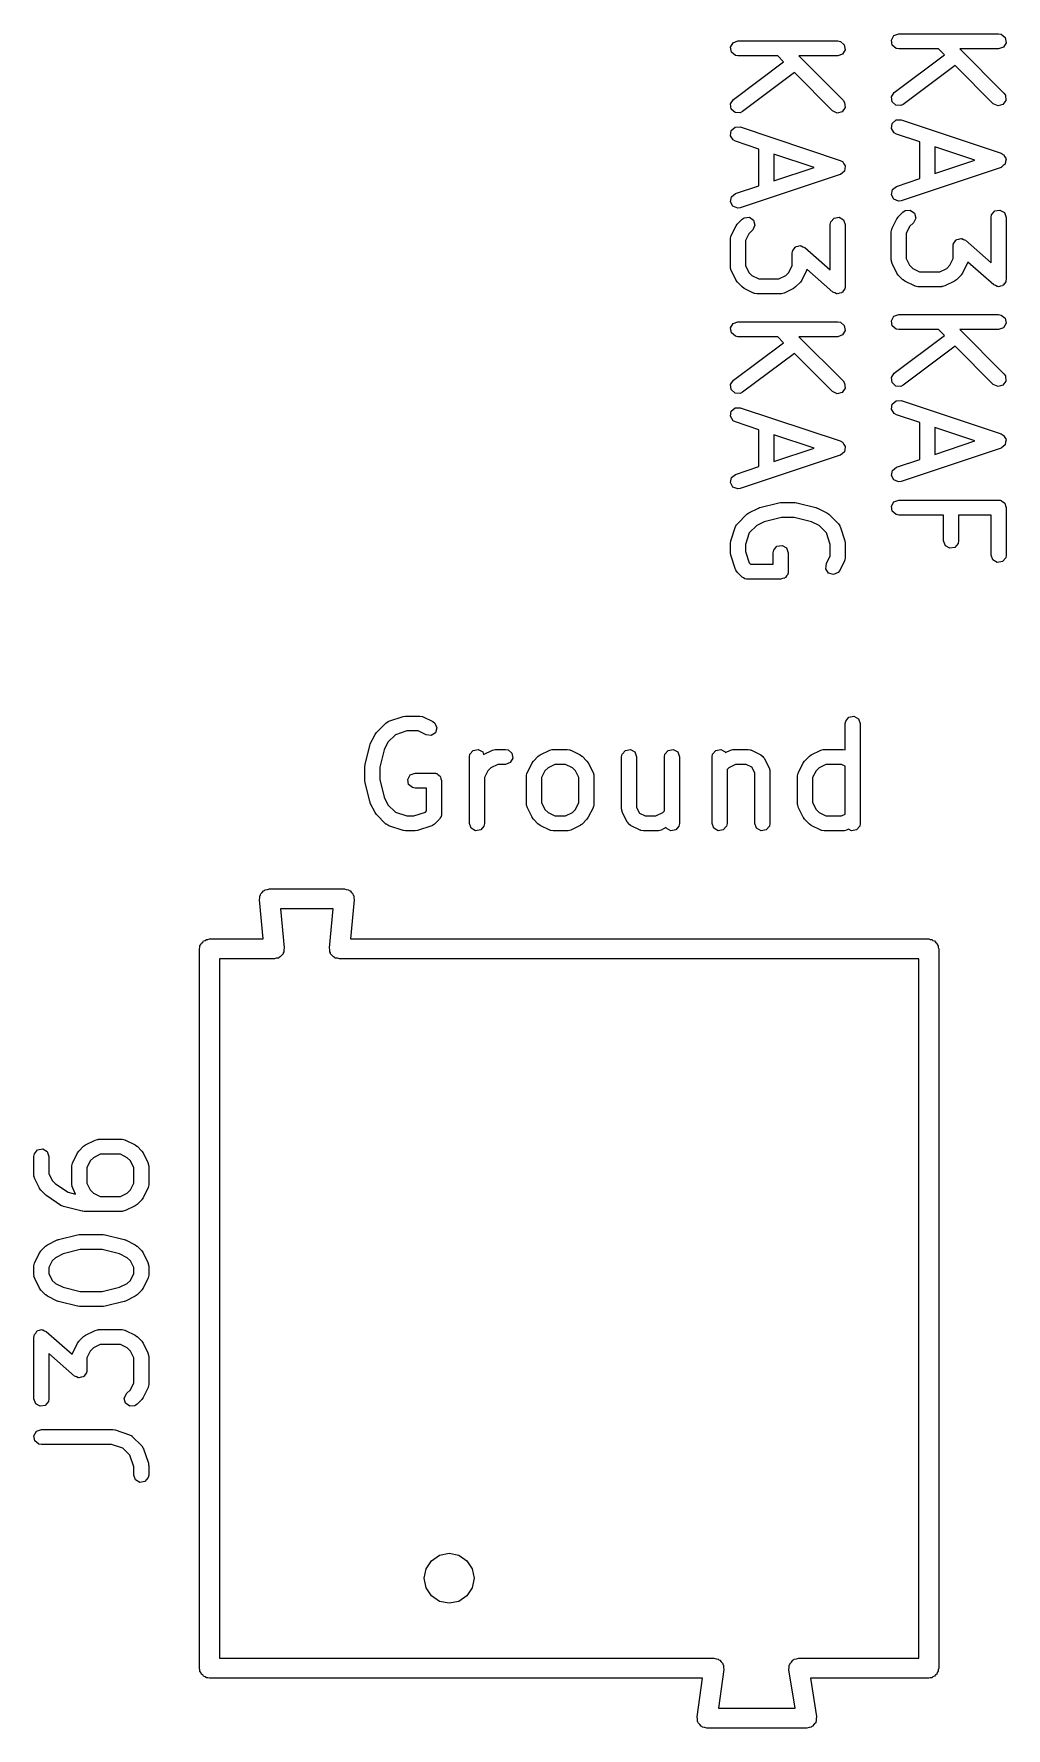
# Model space of a CAD drawing. Extents: x 96 to 185.9, y -128.5 to -80.8.
# Drawn here: x 176.2 to 185.93, y -117.89 to -100.93 of the extents above; entities that cross this region are included whole.
import ezdxf

# ---------------------------------------------------------------- set-up
doc = ezdxf.new("R2010")
doc.units = 0
doc.layers.add('BLACK', color=7, linetype='CONTINUOUS')

msp = doc.modelspace()

# ---------------------------------------------------------------- linework, layer by layer
at = {"layer": 'BLACK', "linetype": 'CONTINUOUS'}
for p, q in [((183.174, -101.064), (183.2, -101.02)), ((183.183, -101.115), (183.174, -101.064)), ((183.2, -101.02), (183.248, -101.002)), ((183.248, -101.002), (184.248, -101.002)), ((184.248, -101.002), (184.274, -101.007)), ((184.274, -101.007), (184.313, -101.04)), ((184.313, -101.04), (184.322, -101.09)), ((184.784, -100.993), (184.81, -100.948)), ((184.793, -101.043), (184.784, -100.993)), ((184.833, -101.076), (184.793, -101.043)), ((184.81, -100.948), (184.858, -100.931)), ((184.858, -100.931), (185.858, -100.931)), ((185.858, -100.931), (185.884, -100.935)), ((185.906, -101.063), (185.858, -101.081)), ((185.884, -100.935), (185.923, -100.968)), ((185.932, -101.019), (185.906, -101.063)), ((185.923, -100.968), (185.932, -101.019)), ((183.223, -101.148), (183.183, -101.115)), ((183.203, -101.589), (183.705, -101.212)), ((183.248, -101.152), (183.223, -101.148)), ((183.646, -101.152), (183.248, -101.152)), ((183.705, -101.212), (183.646, -101.152)), ((184.248, -101.152), (183.858, -101.152)), ((183.858, -101.152), (184.301, -101.596)), ((184.296, -101.135), (184.248, -101.152)), ((184.322, -101.09), (184.296, -101.135)), ((184.813, -101.517), (185.315, -101.141)), ((184.858, -101.081), (184.833, -101.076)), ((185.256, -101.081), (184.858, -101.081)), ((185.315, -101.141), (185.256, -101.081)), ((185.858, -101.081), (185.468, -101.081)), ((185.468, -101.081), (185.911, -101.524)), ((183.813, -101.319), (183.293, -101.709)), ((184.195, -101.702), (183.813, -101.319)), ((185.423, -101.248), (184.903, -101.637)), ((185.805, -101.63), (185.423, -101.248)), ((184.785, -101.56), (184.813, -101.517)), ((184.791, -101.611), (184.785, -101.56)), ((185.911, -101.524), (185.926, -101.546)), ((185.926, -101.546), (185.931, -101.597)), ((183.175, -101.632), (183.203, -101.589)), ((183.181, -101.683), (183.175, -101.632)), ((183.219, -101.718), (183.181, -101.683)), ((183.27, -101.721), (183.219, -101.718)), ((183.293, -101.709), (183.27, -101.721)), ((184.242, -101.723), (184.195, -101.702)), ((184.291, -101.71), (184.242, -101.723)), ((184.321, -101.668), (184.291, -101.71)), ((184.301, -101.596), (184.316, -101.617)), ((184.316, -101.617), (184.321, -101.668)), ((184.829, -101.646), (184.791, -101.611)), ((184.88, -101.649), (184.829, -101.646)), ((184.903, -101.637), (184.88, -101.649)), ((185.852, -101.652), (185.805, -101.63)), ((185.901, -101.639), (185.852, -101.652)), ((185.931, -101.597), (185.901, -101.639)), ((183.175, -101.95), (183.182, -101.899)), ((183.182, -101.899), (183.221, -101.865)), ((183.221, -101.865), (183.272, -101.863)), ((183.272, -101.863), (184.272, -102.197)), ((184.785, -101.878), (184.792, -101.827)), ((184.812, -101.922), (184.785, -101.878)), ((184.792, -101.827), (184.831, -101.793)), ((184.835, -101.934), (184.812, -101.922)), ((184.831, -101.793), (184.882, -101.792)), ((184.882, -101.792), (185.882, -102.125)), ((183.202, -101.993), (183.175, -101.95)), ((183.225, -102.006), (183.202, -101.993)), ((183.459, -102.084), (183.225, -102.006)), ((183.459, -102.452), (183.459, -102.084)), ((185.069, -102.012), (184.835, -101.934)), ((185.069, -102.38), (185.069, -102.012)), ((185.621, -102.196), (185.219, -102.062)), ((185.219, -102.062), (185.219, -102.33)), ((184.011, -102.268), (183.609, -102.134)), ((183.609, -102.134), (183.609, -102.402)), ((184.272, -102.197), (184.295, -102.209)), ((184.295, -102.209), (184.296, -102.211)), ((184.296, -102.211), (184.298, -102.212)), ((184.298, -102.212), (184.309, -102.233)), ((184.309, -102.233), (184.322, -102.253)), ((184.322, -102.257), (184.318, -102.28)), ((184.322, -102.253), (184.321, -102.255)), ((184.321, -102.255), (184.322, -102.257)), ((185.219, -102.33), (185.621, -102.196)), ((185.882, -102.125), (185.905, -102.138)), ((185.904, -102.25), (185.886, -102.266)), ((185.922, -102.236), (185.904, -102.25)), ((185.905, -102.138), (185.906, -102.139)), ((185.906, -102.139), (185.908, -102.14)), ((185.908, -102.14), (185.919, -102.161)), ((185.919, -102.161), (185.932, -102.181)), ((185.923, -102.234), (185.922, -102.236)), ((185.924, -102.232), (185.923, -102.234)), ((185.928, -102.209), (185.924, -102.232)), ((185.932, -102.185), (185.928, -102.209)), ((185.932, -102.181), (185.931, -102.184)), ((185.931, -102.184), (185.932, -102.185)), ((184.272, -102.339), (183.272, -102.672)), ((183.609, -102.402), (184.011, -102.268)), ((184.274, -102.338), (184.272, -102.339)), ((184.276, -102.338), (184.274, -102.338)), ((184.294, -102.322), (184.276, -102.338)), ((184.312, -102.307), (184.294, -102.322)), ((184.313, -102.305), (184.312, -102.307)), ((184.314, -102.304), (184.313, -102.305)), ((184.318, -102.28), (184.314, -102.304)), ((184.835, -102.459), (185.069, -102.38)), ((185.882, -102.268), (184.882, -102.601)), ((185.884, -102.266), (185.882, -102.268)), ((185.886, -102.266), (185.884, -102.266)), ((183.174, -102.612), (183.184, -102.562)), ((183.184, -102.562), (183.225, -102.53)), ((183.225, -102.53), (183.459, -102.452)), ((184.784, -102.541), (184.794, -102.49)), ((184.808, -102.586), (184.784, -102.541)), ((184.794, -102.49), (184.835, -102.459)), ((184.856, -102.605), (184.808, -102.586)), ((184.882, -102.601), (184.856, -102.605)), ((183.198, -102.657), (183.174, -102.612)), ((183.246, -102.676), (183.198, -102.657)), ((183.272, -102.672), (183.246, -102.676)), ((183.29, -102.786), (183.312, -102.771)), ((183.312, -102.771), (183.363, -102.767)), ((183.363, -102.767), (183.405, -102.796)), ((184.211, -102.774), (184.261, -102.765)), ((184.261, -102.765), (184.306, -102.791)), ((184.839, -102.782), (184.852, -102.764)), ((184.852, -102.764), (184.853, -102.762)), ((184.853, -102.762), (184.9, -102.715)), ((184.9, -102.715), (184.922, -102.7)), ((184.922, -102.7), (184.973, -102.695)), ((184.973, -102.695), (185.015, -102.725)), ((185.015, -102.725), (185.028, -102.774)), ((185.783, -102.768), (185.788, -102.742)), ((185.783, -103.222), (185.783, -102.768)), ((185.788, -102.742), (185.821, -102.703)), ((185.821, -102.703), (185.871, -102.694)), ((185.871, -102.694), (185.916, -102.72)), ((185.916, -102.72), (185.933, -102.768)), ((185.933, -102.768), (185.933, -103.387)), ((183.181, -102.949), (183.229, -102.853)), ((183.229, -102.853), (183.242, -102.835)), ((183.242, -102.835), (183.243, -102.834)), ((183.243, -102.834), (183.29, -102.786)), ((183.357, -102.931), (183.323, -103)), ((183.396, -102.892), (183.357, -102.931)), ((183.418, -102.846), (183.396, -102.892)), ((183.405, -102.796), (183.418, -102.846)), ((184.173, -102.839), (184.178, -102.814)), ((184.173, -103.293), (184.173, -102.839)), ((184.178, -102.814), (184.211, -102.774)), ((184.306, -102.791), (184.323, -102.839)), ((184.323, -102.839), (184.323, -103.458)), ((184.783, -102.911), (184.788, -102.885)), ((184.783, -103.196), (184.783, -102.911)), ((184.788, -102.885), (184.791, -102.882)), ((184.791, -102.877), (184.839, -102.782)), ((184.791, -102.882), (184.791, -102.877)), ((184.967, -102.86), (184.933, -102.928)), ((184.933, -102.928), (184.933, -103.179)), ((185.006, -102.821), (184.967, -102.86)), ((185.028, -102.774), (185.006, -102.821)), ((183.173, -102.982), (183.178, -102.956)), ((183.173, -103.268), (183.173, -102.982)), ((183.178, -102.956), (183.181, -102.953)), ((183.181, -102.953), (183.181, -102.949)), ((183.323, -103), (183.323, -103.25)), ((183.794, -103.11), (183.795, -103.108)), ((183.794, -103.114), (183.794, -103.11)), ((183.795, -103.108), (183.797, -103.099)), ((183.797, -103.099), (183.81, -103.084)), ((183.81, -103.084), (183.82, -103.067)), ((183.82, -103.067), (183.826, -103.065)), ((183.826, -103.065), (183.83, -103.06)), ((183.83, -103.06), (183.85, -103.057)), ((183.85, -103.057), (183.869, -103.05)), ((183.869, -103.05), (183.874, -103.052)), ((183.874, -103.052), (183.88, -103.051)), ((183.88, -103.051), (183.898, -103.061)), ((183.898, -103.061), (183.917, -103.069)), ((183.917, -103.069), (184.173, -103.293)), ((185.402, -103.054), (185.404, -103.042)), ((185.402, -103.179), (185.402, -103.054)), ((185.404, -103.039), (185.405, -103.036)), ((185.404, -103.042), (185.404, -103.039)), ((185.405, -103.036), (185.407, -103.028)), ((185.407, -103.028), (185.42, -103.012)), ((185.42, -103.012), (185.43, -102.995)), ((185.43, -102.995), (185.436, -102.993)), ((185.436, -102.993), (185.44, -102.989)), ((185.44, -102.989), (185.46, -102.985)), ((185.46, -102.985), (185.479, -102.979)), ((185.479, -102.979), (185.484, -102.981)), ((185.484, -102.981), (185.49, -102.98)), ((185.49, -102.98), (185.508, -102.99)), ((185.508, -102.99), (185.527, -102.997)), ((185.527, -102.997), (185.783, -103.222)), ((183.175, -103.272), (183.173, -103.268)), ((183.174, -103.276), (183.175, -103.272)), ((183.181, -103.301), (183.174, -103.276)), ((183.323, -103.25), (183.357, -103.319)), ((183.758, -103.319), (183.792, -103.25)), ((183.792, -103.125), (183.794, -103.114)), ((183.792, -103.25), (183.792, -103.125)), ((184.785, -103.201), (184.783, -103.196)), ((184.784, -103.205), (184.785, -103.201)), ((184.791, -103.23), (184.784, -103.205)), ((184.839, -103.325), (184.791, -103.23)), ((184.933, -103.179), (184.967, -103.247)), ((184.967, -103.247), (184.998, -103.278)), ((184.998, -103.278), (185.066, -103.312)), ((185.269, -103.312), (185.338, -103.278)), ((185.338, -103.278), (185.368, -103.247)), ((185.368, -103.247), (185.402, -103.179)), ((185.544, -103.23), (185.497, -103.325)), ((185.545, -103.225), (185.544, -103.23)), ((185.548, -103.222), (185.545, -103.225)), ((185.549, -103.216), (185.548, -103.222)), ((185.809, -103.443), (185.549, -103.216)), ((183.229, -103.397), (183.181, -103.301)), ((183.23, -103.398), (183.229, -103.397)), ((183.243, -103.416), (183.23, -103.398)), ((183.29, -103.464), (183.243, -103.416)), ((183.357, -103.319), (183.388, -103.349)), ((183.388, -103.349), (183.456, -103.383)), ((183.456, -103.383), (183.659, -103.383)), ((183.659, -103.383), (183.728, -103.349)), ((183.728, -103.349), (183.758, -103.319)), ((183.873, -103.416), (183.825, -103.464)), ((183.887, -103.397), (183.873, -103.415)), ((183.873, -103.415), (183.873, -103.416)), ((183.934, -103.301), (183.887, -103.397)), ((183.935, -103.297), (183.934, -103.301)), ((183.938, -103.293), (183.935, -103.297)), ((183.939, -103.287), (183.938, -103.293)), ((184.199, -103.515), (183.939, -103.287)), ((184.84, -103.326), (184.839, -103.325)), ((184.853, -103.345), (184.84, -103.326)), ((184.9, -103.392), (184.853, -103.345)), ((184.902, -103.393), (184.9, -103.392)), ((184.92, -103.406), (184.902, -103.393)), ((185.015, -103.454), (184.92, -103.406)), ((185.066, -103.312), (185.269, -103.312)), ((185.416, -103.406), (185.32, -103.454)), ((185.417, -103.405), (185.416, -103.406)), ((185.435, -103.392), (185.417, -103.405)), ((185.483, -103.345), (185.435, -103.392)), ((185.497, -103.325), (185.483, -103.343)), ((185.483, -103.343), (185.483, -103.345)), ((185.828, -103.451), (185.809, -103.443)), ((185.9, -103.447), (185.896, -103.452)), ((185.905, -103.445), (185.9, -103.447)), ((185.916, -103.428), (185.905, -103.445)), ((185.929, -103.413), (185.916, -103.428)), ((185.93, -103.404), (185.929, -103.413)), ((185.932, -103.401), (185.93, -103.404)), ((185.933, -103.387), (185.931, -103.398)), ((185.931, -103.398), (185.932, -103.401)), ((183.292, -103.464), (183.29, -103.464)), ((183.31, -103.478), (183.292, -103.464)), ((183.405, -103.525), (183.31, -103.478)), ((183.41, -103.526), (183.405, -103.525)), ((183.413, -103.529), (183.41, -103.526)), ((183.439, -103.533), (183.413, -103.529)), ((183.677, -103.533), (183.439, -103.533)), ((183.681, -103.532), (183.677, -103.533)), ((183.685, -103.533), (183.681, -103.532)), ((183.71, -103.525), (183.685, -103.533)), ((183.806, -103.478), (183.71, -103.525)), ((183.807, -103.477), (183.806, -103.478)), ((183.825, -103.464), (183.807, -103.477)), ((184.218, -103.522), (184.199, -103.515)), ((184.235, -103.532), (184.218, -103.522)), ((184.241, -103.531), (184.235, -103.532)), ((184.247, -103.533), (184.241, -103.531)), ((184.266, -103.527), (184.247, -103.533)), ((184.286, -103.523), (184.266, -103.527)), ((184.29, -103.519), (184.286, -103.523)), ((184.295, -103.517), (184.29, -103.519)), ((184.306, -103.499), (184.295, -103.517)), ((184.319, -103.484), (184.306, -103.499)), ((184.32, -103.476), (184.319, -103.484)), ((184.322, -103.473), (184.32, -103.476)), ((184.323, -103.458), (184.321, -103.469)), ((184.321, -103.469), (184.322, -103.473)), ((185.02, -103.454), (185.015, -103.454)), ((185.023, -103.457), (185.02, -103.454)), ((185.049, -103.462), (185.023, -103.457)), ((185.287, -103.462), (185.049, -103.462)), ((185.291, -103.46), (185.287, -103.462)), ((185.295, -103.461), (185.291, -103.46)), ((185.32, -103.454), (185.295, -103.461)), ((185.845, -103.461), (185.828, -103.451)), ((185.851, -103.46), (185.845, -103.461)), ((185.857, -103.462), (185.851, -103.46)), ((185.876, -103.455), (185.857, -103.462)), ((185.896, -103.452), (185.876, -103.455)), ((184.784, -103.802), (184.81, -103.758)), ((184.81, -103.758), (184.858, -103.74)), ((184.858, -103.74), (185.858, -103.74)), ((185.858, -103.74), (185.884, -103.745)), ((185.884, -103.745), (185.923, -103.778)), ((185.923, -103.778), (185.932, -103.828)), ((183.174, -103.874), (183.2, -103.829)), ((183.183, -103.924), (183.174, -103.874)), ((183.223, -103.957), (183.183, -103.924)), ((183.2, -103.829), (183.248, -103.812)), ((183.248, -103.962), (183.223, -103.957)), ((183.248, -103.812), (184.248, -103.812)), ((184.248, -103.812), (184.274, -103.816)), ((184.296, -103.944), (184.248, -103.962)), ((184.274, -103.816), (184.313, -103.849)), ((184.322, -103.9), (184.296, -103.944)), ((184.313, -103.849), (184.322, -103.9)), ((184.793, -103.853), (184.784, -103.802)), ((184.833, -103.886), (184.793, -103.853)), ((184.813, -104.327), (185.315, -103.95)), ((184.858, -103.89), (184.833, -103.886)), ((185.256, -103.89), (184.858, -103.89)), ((185.315, -103.95), (185.256, -103.89)), ((185.858, -103.89), (185.468, -103.89)), ((185.468, -103.89), (185.911, -104.334)), ((185.906, -103.873), (185.858, -103.89)), ((185.932, -103.828), (185.906, -103.873)), ((183.203, -104.398), (183.705, -104.022)), ((183.646, -103.962), (183.248, -103.962)), ((183.705, -104.022), (183.646, -103.962)), ((184.248, -103.962), (183.858, -103.962)), ((183.858, -103.962), (184.301, -104.405)), ((185.423, -104.057), (184.903, -104.447)), ((185.805, -104.44), (185.423, -104.057)), ((183.813, -104.129), (183.293, -104.518)), ((184.195, -104.511), (183.813, -104.129)), ((183.175, -104.441), (183.203, -104.398)), ((183.181, -104.492), (183.175, -104.441)), ((184.301, -104.405), (184.316, -104.427)), ((184.316, -104.427), (184.321, -104.478)), ((184.785, -104.37), (184.813, -104.327)), ((184.791, -104.421), (184.785, -104.37)), ((184.829, -104.456), (184.791, -104.421)), ((184.88, -104.459), (184.829, -104.456)), ((184.903, -104.447), (184.88, -104.459)), ((185.852, -104.462), (185.805, -104.44)), ((185.901, -104.448), (185.852, -104.462)), ((185.931, -104.406), (185.901, -104.448)), ((185.911, -104.334), (185.926, -104.355)), ((185.926, -104.355), (185.931, -104.406)), ((183.219, -104.527), (183.181, -104.492)), ((183.27, -104.53), (183.219, -104.527)), ((183.293, -104.518), (183.27, -104.53)), ((184.242, -104.533), (184.195, -104.511)), ((184.291, -104.52), (184.242, -104.533)), ((184.321, -104.478), (184.291, -104.52)), ((184.785, -104.688), (184.792, -104.637)), ((184.792, -104.637), (184.831, -104.603)), ((184.831, -104.603), (184.882, -104.601)), ((184.882, -104.601), (185.882, -104.935)), ((183.175, -104.759), (183.182, -104.708)), ((183.202, -104.803), (183.175, -104.759)), ((183.182, -104.708), (183.221, -104.674)), ((183.225, -104.815), (183.202, -104.803)), ((183.221, -104.674), (183.272, -104.673)), ((183.272, -104.673), (184.272, -105.006)), ((184.812, -104.731), (184.785, -104.688)), ((184.835, -104.744), (184.812, -104.731)), ((185.069, -104.822), (184.835, -104.744)), ((183.459, -104.893), (183.225, -104.815)), ((183.459, -105.261), (183.459, -104.893)), ((184.011, -105.077), (183.609, -104.943)), ((183.609, -104.943), (183.609, -105.211)), ((185.069, -105.19), (185.069, -104.822)), ((185.621, -105.006), (185.219, -104.872)), ((185.219, -104.872), (185.219, -105.14)), ((185.882, -104.935), (185.905, -104.947)), ((185.905, -104.947), (185.906, -104.949)), ((185.906, -104.949), (185.908, -104.95)), ((185.908, -104.95), (185.919, -104.971)), ((185.919, -104.971), (185.932, -104.991)), ((183.609, -105.211), (184.011, -105.077)), ((184.272, -105.006), (184.295, -105.019)), ((184.294, -105.131), (184.276, -105.147)), ((184.312, -105.117), (184.294, -105.131)), ((184.295, -105.019), (184.296, -105.02)), ((184.296, -105.02), (184.298, -105.021)), ((184.298, -105.021), (184.309, -105.042)), ((184.309, -105.042), (184.322, -105.062)), ((184.313, -105.114), (184.312, -105.117)), ((184.314, -105.113), (184.313, -105.114)), ((184.318, -105.09), (184.314, -105.113)), ((184.322, -105.066), (184.318, -105.09)), ((184.322, -105.062), (184.321, -105.064)), ((184.321, -105.064), (184.322, -105.066)), ((185.882, -105.077), (184.882, -105.41)), ((185.219, -105.14), (185.621, -105.006)), ((185.884, -105.076), (185.882, -105.077)), ((185.886, -105.076), (185.884, -105.076)), ((185.904, -105.06), (185.886, -105.076)), ((185.922, -105.045), (185.904, -105.06)), ((185.923, -105.043), (185.922, -105.045)), ((185.924, -105.042), (185.923, -105.043)), ((185.928, -105.018), (185.924, -105.042)), ((185.932, -104.995), (185.928, -105.018)), ((185.932, -104.991), (185.931, -104.993)), ((185.931, -104.993), (185.932, -104.995)), ((183.225, -105.34), (183.459, -105.261)), ((184.272, -105.149), (183.272, -105.482)), ((184.274, -105.147), (184.272, -105.149)), ((184.276, -105.147), (184.274, -105.147)), ((184.784, -105.35), (184.794, -105.3)), ((184.794, -105.3), (184.835, -105.268)), ((184.835, -105.268), (185.069, -105.19)), ((183.174, -105.422), (183.184, -105.371)), ((183.198, -105.467), (183.174, -105.422)), ((183.184, -105.371), (183.225, -105.34)), ((183.246, -105.486), (183.198, -105.467)), ((183.272, -105.482), (183.246, -105.486)), ((184.808, -105.395), (184.784, -105.35)), ((184.856, -105.414), (184.808, -105.395)), ((184.882, -105.41), (184.856, -105.414)), ((183.468, -105.671), (183.659, -105.624)), ((183.659, -105.624), (183.674, -105.623)), ((183.674, -105.623), (183.677, -105.621)), ((183.677, -105.621), (183.82, -105.621)), ((183.82, -105.621), (183.834, -105.624)), ((183.834, -105.624), (183.838, -105.624)), ((183.838, -105.624), (184.028, -105.671)), ((184.784, -105.66), (184.81, -105.615)), ((184.81, -105.615), (184.858, -105.598)), ((184.858, -105.598), (185.858, -105.598)), ((185.858, -105.598), (185.868, -105.599)), ((185.868, -105.599), (185.871, -105.599)), ((185.871, -105.599), (185.874, -105.6)), ((185.874, -105.6), (185.884, -105.602)), ((185.884, -105.602), (185.899, -105.615)), ((185.899, -105.615), (185.916, -105.624)), ((185.916, -105.624), (185.918, -105.631)), ((185.918, -105.631), (185.923, -105.635)), ((185.923, -105.635), (185.927, -105.654)), ((185.927, -105.654), (185.933, -105.673)), ((183.243, -105.834), (183.338, -105.739)), ((183.338, -105.739), (183.356, -105.726)), ((183.356, -105.726), (183.358, -105.725)), ((183.358, -105.725), (183.453, -105.677)), ((183.512, -105.815), (183.436, -105.853)), ((183.453, -105.677), (183.465, -105.673)), ((183.465, -105.673), (183.468, -105.671)), ((183.686, -105.771), (183.512, -105.815)), ((183.81, -105.771), (183.686, -105.771)), ((183.984, -105.815), (183.81, -105.771)), ((184.061, -105.853), (183.984, -105.815)), ((184.028, -105.671), (184.04, -105.677)), ((184.04, -105.677), (184.044, -105.677)), ((184.044, -105.677), (184.139, -105.725)), ((184.139, -105.725), (184.157, -105.738)), ((184.157, -105.738), (184.158, -105.739)), ((184.158, -105.739), (184.254, -105.834)), ((184.793, -105.71), (184.784, -105.66)), ((184.833, -105.743), (184.793, -105.71)), ((184.858, -105.748), (184.833, -105.743)), ((185.307, -105.748), (184.858, -105.748)), ((185.307, -106.006), (185.307, -105.748)), ((185.783, -105.748), (185.457, -105.748)), ((185.457, -105.748), (185.457, -106.006)), ((185.783, -106.149), (185.783, -105.748)), ((185.933, -105.673), (185.933, -106.149)), ((183.177, -106.006), (183.225, -105.863)), ((183.225, -105.863), (183.237, -105.84)), ((183.237, -105.84), (183.241, -105.838)), ((183.241, -105.838), (183.243, -105.834)), ((183.361, -105.927), (183.323, -106.042)), ((183.436, -105.853), (183.361, -105.927)), ((184.135, -105.927), (184.061, -105.853)), ((184.173, -106.042), (184.135, -105.927)), ((184.254, -105.834), (184.269, -105.855)), ((184.269, -105.855), (184.269, -105.86)), ((184.269, -105.86), (184.272, -105.863)), ((184.272, -105.863), (184.319, -106.006)), ((183.173, -106.03), (183.177, -106.008)), ((183.173, -106.125), (183.173, -106.03)), ((183.174, -106.127), (183.173, -106.125)), ((183.177, -106.149), (183.174, -106.127)), ((183.177, -106.008), (183.177, -106.006)), ((183.225, -106.292), (183.177, -106.149)), ((183.323, -106.042), (183.323, -106.113)), ((183.323, -106.113), (183.361, -106.227)), ((183.602, -106.125), (183.606, -106.099)), ((183.602, -106.24), (183.602, -106.125)), ((183.606, -106.099), (183.639, -106.06)), ((183.639, -106.06), (183.69, -106.051)), ((183.69, -106.051), (183.734, -106.077)), ((183.734, -106.077), (183.752, -106.125)), ((183.752, -106.125), (183.752, -106.315)), ((184.134, -106.234), (184.173, -106.155)), ((184.173, -106.155), (184.173, -106.042)), ((184.319, -106.006), (184.323, -106.028)), ((184.323, -106.028), (184.323, -106.03)), ((184.323, -106.03), (184.323, -106.173)), ((185.325, -106.054), (185.307, -106.006)), ((185.369, -106.08), (185.325, -106.054)), ((185.42, -106.071), (185.369, -106.08)), ((185.453, -106.032), (185.42, -106.071)), ((185.457, -106.006), (185.453, -106.032)), ((185.801, -106.197), (185.783, -106.149)), ((185.933, -106.149), (185.929, -106.174)), ((183.227, -106.295), (183.225, -106.292)), ((183.228, -106.3), (183.227, -106.295)), ((183.243, -106.321), (183.228, -106.3)), ((183.29, -106.368), (183.243, -106.321)), ((183.361, -106.227), (183.375, -106.24)), ((183.375, -106.24), (183.602, -106.24)), ((183.749, -106.331), (183.747, -106.341)), ((183.751, -106.328), (183.749, -106.331)), ((183.752, -106.315), (183.75, -106.325)), ((183.75, -106.325), (183.751, -106.328)), ((184.128, -106.285), (184.134, -106.234)), ((184.156, -106.328), (184.128, -106.285)), ((184.205, -106.343), (184.156, -106.328)), ((184.252, -106.322), (184.205, -106.343)), ((184.268, -106.301), (184.252, -106.322)), ((184.315, -106.206), (184.268, -106.301)), ((184.316, -106.202), (184.315, -106.206)), ((184.319, -106.198), (184.316, -106.202)), ((184.323, -106.173), (184.319, -106.198)), ((185.845, -106.223), (185.801, -106.197)), ((185.896, -106.214), (185.845, -106.223)), ((185.929, -106.174), (185.896, -106.214)), ((183.305, -106.375), (183.29, -106.368)), ((183.318, -106.386), (183.305, -106.375)), ((183.334, -106.389), (183.318, -106.386)), ((183.337, -106.39), (183.334, -106.389)), ((183.339, -106.39), (183.337, -106.39)), ((183.343, -106.39), (183.339, -106.39)), ((183.677, -106.39), (183.343, -106.39)), ((183.695, -106.384), (183.677, -106.39)), ((183.714, -106.38), (183.695, -106.384)), ((183.719, -106.375), (183.714, -106.38)), ((183.725, -106.373), (183.719, -106.375)), ((183.735, -106.356), (183.725, -106.373)), ((183.747, -106.341), (183.735, -106.356)), ((179.63, -107.924), (179.725, -107.829)), ((179.725, -107.829), (179.747, -107.814)), ((179.747, -107.814), (179.751, -107.813)), ((179.751, -107.813), (179.755, -107.811)), ((179.755, -107.811), (179.897, -107.763)), ((179.897, -107.763), (179.92, -107.76)), ((179.92, -107.76), (179.921, -107.759)), ((179.921, -107.759), (180.064, -107.759)), ((180.064, -107.759), (180.09, -107.764)), ((180.09, -107.764), (180.093, -107.767)), ((180.093, -107.767), (180.098, -107.767)), ((180.098, -107.767), (180.193, -107.815)), ((180.193, -107.815), (180.214, -107.83)), ((180.214, -107.83), (180.234, -107.877)), ((184.322, -107.834), (184.327, -107.809)), ((184.322, -108.096), (184.322, -107.834)), ((184.327, -107.809), (184.36, -107.769)), ((184.36, -107.769), (184.41, -107.76)), ((184.41, -107.76), (184.455, -107.786)), ((184.455, -107.786), (184.472, -107.834)), ((184.472, -107.834), (184.472, -108.834)), ((179.568, -108.039), (179.616, -107.943)), ((179.616, -107.943), (179.629, -107.925)), ((179.629, -107.925), (179.63, -107.924)), ((179.745, -108.021), (179.706, -108.098)), ((179.819, -107.947), (179.745, -108.021)), ((179.933, -107.909), (179.819, -107.947)), ((180.046, -107.909), (179.933, -107.909)), ((180.126, -107.949), (180.046, -107.909)), ((180.177, -107.955), (180.126, -107.949)), ((180.219, -107.926), (180.177, -107.955)), ((180.234, -107.877), (180.219, -107.926)), ((179.515, -108.245), (179.563, -108.054)), ((179.563, -108.054), (179.568, -108.042)), ((179.568, -108.042), (179.568, -108.039)), ((179.706, -108.098), (179.663, -108.272)), ((180.56, -108.168), (180.565, -108.142)), ((180.56, -108.834), (180.56, -108.168)), ((180.565, -108.142), (180.598, -108.103)), ((180.598, -108.103), (180.648, -108.094)), ((180.648, -108.094), (180.693, -108.119)), ((180.693, -108.119), (180.702, -108.145)), ((180.702, -108.145), (180.792, -108.1)), ((180.792, -108.1), (180.817, -108.093)), ((180.817, -108.093), (180.822, -108.094)), ((180.822, -108.094), (180.826, -108.093)), ((180.826, -108.093), (180.921, -108.093)), ((180.921, -108.093), (180.947, -108.097)), ((180.947, -108.097), (180.986, -108.13)), ((180.995, -108.181), (180.969, -108.225)), ((180.986, -108.13), (180.995, -108.181)), ((181.201, -108.21), (181.249, -108.162)), ((181.249, -108.162), (181.267, -108.149)), ((181.267, -108.149), (181.269, -108.148)), ((181.269, -108.148), (181.364, -108.1)), ((181.364, -108.1), (181.389, -108.093)), ((181.389, -108.093), (181.393, -108.094)), ((181.393, -108.094), (181.397, -108.093)), ((181.397, -108.093), (181.54, -108.093)), ((181.54, -108.093), (181.566, -108.097)), ((181.566, -108.097), (181.569, -108.1)), ((181.569, -108.1), (181.574, -108.1)), ((181.574, -108.1), (181.669, -108.148)), ((181.669, -108.148), (181.687, -108.161)), ((181.687, -108.161), (181.688, -108.162)), ((181.688, -108.162), (181.736, -108.21)), ((182.084, -108.168), (182.089, -108.142)), ((182.084, -108.691), (182.084, -108.168)), ((182.089, -108.142), (182.122, -108.103)), ((182.122, -108.103), (182.172, -108.094)), ((182.172, -108.094), (182.217, -108.119)), ((182.217, -108.119), (182.234, -108.168)), ((182.234, -108.168), (182.234, -108.674)), ((182.513, -108.168), (182.517, -108.142)), ((182.513, -108.708), (182.513, -108.168)), ((182.517, -108.142), (182.55, -108.103)), ((182.55, -108.103), (182.601, -108.094)), ((182.601, -108.094), (182.645, -108.119)), ((182.645, -108.119), (182.663, -108.168)), ((182.663, -108.168), (182.663, -108.834)), ((182.989, -108.168), (182.994, -108.142)), ((182.989, -108.834), (182.989, -108.168)), ((182.994, -108.142), (183.027, -108.103)), ((183.027, -108.103), (183.077, -108.094)), ((183.077, -108.094), (183.121, -108.119)), ((183.121, -108.119), (183.124, -108.125)), ((183.124, -108.125), (183.173, -108.1)), ((183.173, -108.1), (183.198, -108.093)), ((183.198, -108.093), (183.203, -108.094)), ((183.203, -108.094), (183.207, -108.093)), ((183.207, -108.093), (183.35, -108.093)), ((183.35, -108.093), (183.375, -108.097)), ((183.375, -108.097), (183.379, -108.1)), ((183.379, -108.1), (183.383, -108.1)), ((183.383, -108.1), (183.479, -108.148)), ((183.479, -108.148), (183.499, -108.164)), ((183.499, -108.164), (183.504, -108.174)), ((183.504, -108.174), (183.512, -108.182)), ((183.512, -108.182), (183.56, -108.277)), ((183.916, -108.21), (183.963, -108.162)), ((183.963, -108.162), (183.982, -108.149)), ((183.982, -108.149), (183.983, -108.148)), ((183.983, -108.148), (184.078, -108.1)), ((184.078, -108.1), (184.103, -108.093)), ((184.103, -108.093), (184.107, -108.094)), ((184.107, -108.094), (184.112, -108.093)), ((184.112, -108.093), (184.302, -108.093)), ((184.302, -108.093), (184.322, -108.096)), ((179.513, -108.263), (179.515, -108.248)), ((179.513, -108.406), (179.513, -108.263)), ((179.515, -108.248), (179.515, -108.245)), ((179.663, -108.272), (179.663, -108.396)), ((179.943, -108.393), (179.968, -108.348)), ((179.968, -108.348), (180.016, -108.331)), ((180.016, -108.331), (180.207, -108.331)), ((180.207, -108.331), (180.217, -108.332)), ((180.217, -108.332), (180.22, -108.332)), ((180.22, -108.332), (180.223, -108.333)), ((180.223, -108.333), (180.233, -108.335)), ((180.233, -108.335), (180.247, -108.348)), ((180.247, -108.348), (180.264, -108.357)), ((180.264, -108.357), (180.267, -108.364)), ((180.267, -108.364), (180.272, -108.368)), ((180.272, -108.368), (180.275, -108.387)), ((180.745, -108.307), (180.71, -108.376)), ((180.775, -108.277), (180.745, -108.307)), ((180.844, -108.243), (180.775, -108.277)), ((180.921, -108.243), (180.844, -108.243)), ((180.969, -108.225), (180.921, -108.243)), ((181.132, -108.358), (181.136, -108.332)), ((181.132, -108.644), (181.132, -108.358)), ((181.136, -108.332), (181.139, -108.329)), ((181.139, -108.329), (181.14, -108.324)), ((181.14, -108.324), (181.187, -108.229)), ((181.187, -108.229), (181.201, -108.211)), ((181.201, -108.211), (181.201, -108.21)), ((181.316, -108.307), (181.282, -108.376)), ((181.347, -108.277), (181.316, -108.307)), ((181.415, -108.243), (181.347, -108.277)), ((181.523, -108.243), (181.415, -108.243)), ((181.591, -108.277), (181.523, -108.243)), ((181.621, -108.307), (181.591, -108.277)), ((181.656, -108.376), (181.621, -108.307)), ((181.736, -108.21), (181.749, -108.228)), ((181.749, -108.228), (181.75, -108.229)), ((181.75, -108.229), (181.798, -108.324)), ((181.798, -108.324), (181.805, -108.349)), ((181.805, -108.349), (181.804, -108.354)), ((181.804, -108.354), (181.806, -108.358)), ((181.806, -108.358), (181.806, -108.644)), ((183.156, -108.277), (183.139, -108.294)), ((183.139, -108.294), (183.139, -108.834)), ((183.225, -108.243), (183.156, -108.277)), ((183.332, -108.243), (183.225, -108.243)), ((183.389, -108.271), (183.332, -108.243)), ((183.418, -108.328), (183.389, -108.271)), ((183.418, -108.834), (183.418, -108.328)), ((183.56, -108.277), (183.567, -108.302)), ((183.567, -108.302), (183.566, -108.306)), ((183.566, -108.306), (183.568, -108.31)), ((183.568, -108.31), (183.568, -108.834)), ((183.846, -108.358), (183.851, -108.332)), ((183.846, -108.644), (183.846, -108.358)), ((183.851, -108.332), (183.854, -108.329)), ((183.854, -108.324), (183.902, -108.229)), ((183.854, -108.329), (183.854, -108.324)), ((183.902, -108.229), (183.915, -108.211)), ((183.915, -108.211), (183.916, -108.21)), ((184.03, -108.307), (183.996, -108.376)), ((184.061, -108.277), (184.03, -108.307)), ((184.129, -108.243), (184.061, -108.277)), ((184.284, -108.243), (184.129, -108.243)), ((184.322, -108.261), (184.284, -108.243)), ((184.322, -108.74), (184.322, -108.261)), ((179.514, -108.409), (179.513, -108.406)), ((179.515, -108.424), (179.514, -108.409)), ((179.563, -108.614), (179.515, -108.424)), ((179.663, -108.396), (179.706, -108.57)), ((179.951, -108.443), (179.943, -108.393)), ((179.991, -108.476), (179.951, -108.443)), ((180.016, -108.481), (179.991, -108.476)), ((180.132, -108.481), (180.016, -108.481)), ((180.132, -108.708), (180.132, -108.481)), ((180.275, -108.387), (180.282, -108.406)), ((180.282, -108.406), (180.282, -108.739)), ((180.71, -108.376), (180.71, -108.834)), ((181.282, -108.376), (181.282, -108.626)), ((181.656, -108.626), (181.656, -108.376)), ((183.996, -108.376), (183.996, -108.626)), ((179.565, -108.617), (179.563, -108.614)), ((179.568, -108.63), (179.565, -108.617)), ((179.616, -108.725), (179.568, -108.63)), ((179.706, -108.57), (179.745, -108.647)), ((179.745, -108.647), (179.819, -108.721)), ((181.133, -108.648), (181.132, -108.644)), ((181.132, -108.652), (181.133, -108.648)), ((181.14, -108.677), (181.132, -108.652)), ((181.187, -108.772), (181.14, -108.677)), ((181.282, -108.626), (181.316, -108.695)), ((181.316, -108.695), (181.347, -108.725)), ((181.591, -108.725), (181.621, -108.695)), ((181.621, -108.695), (181.656, -108.626)), ((181.798, -108.677), (181.75, -108.772)), ((181.801, -108.669), (181.798, -108.673)), ((181.798, -108.673), (181.798, -108.677)), ((181.806, -108.644), (181.801, -108.669)), ((182.086, -108.696), (182.084, -108.691)), ((182.085, -108.7), (182.086, -108.696)), ((182.092, -108.725), (182.085, -108.7)), ((182.234, -108.674), (182.263, -108.731)), ((183.848, -108.648), (183.846, -108.644)), ((183.847, -108.652), (183.848, -108.648)), ((183.854, -108.677), (183.847, -108.652)), ((183.902, -108.772), (183.854, -108.677)), ((183.996, -108.626), (184.03, -108.695)), ((184.03, -108.695), (184.061, -108.725)), ((179.617, -108.726), (179.616, -108.725)), ((179.63, -108.744), (179.617, -108.726)), ((179.725, -108.84), (179.63, -108.744)), ((179.729, -108.841), (179.725, -108.84)), ((179.732, -108.845), (179.729, -108.841)), ((179.755, -108.858), (179.732, -108.845)), ((179.897, -108.905), (179.755, -108.858)), ((179.819, -108.721), (179.933, -108.759)), ((179.933, -108.759), (180.004, -108.759)), ((180.004, -108.759), (180.119, -108.721)), ((180.183, -108.858), (180.04, -108.905)), ((180.119, -108.721), (180.132, -108.708)), ((180.186, -108.855), (180.183, -108.858)), ((180.191, -108.855), (180.186, -108.855)), ((180.212, -108.84), (180.191, -108.855)), ((180.26, -108.792), (180.212, -108.84)), ((180.267, -108.777), (180.26, -108.792)), ((180.277, -108.765), (180.267, -108.777)), ((180.28, -108.748), (180.277, -108.765)), ((180.282, -108.745), (180.28, -108.748)), ((180.282, -108.739), (180.281, -108.744)), ((180.281, -108.744), (180.282, -108.745)), ((180.578, -108.882), (180.56, -108.834)), ((180.706, -108.86), (180.673, -108.899)), ((180.71, -108.834), (180.706, -108.86)), ((181.189, -108.774), (181.187, -108.772)), ((181.201, -108.792), (181.189, -108.774)), ((181.249, -108.84), (181.201, -108.792)), ((181.251, -108.84), (181.249, -108.84)), ((181.269, -108.854), (181.251, -108.84)), ((181.364, -108.901), (181.269, -108.854)), ((181.347, -108.725), (181.415, -108.759)), ((181.415, -108.759), (181.523, -108.759)), ((181.523, -108.759), (181.591, -108.725)), ((181.669, -108.854), (181.574, -108.901)), ((181.67, -108.852), (181.669, -108.854)), ((181.688, -108.84), (181.67, -108.852)), ((181.736, -108.792), (181.688, -108.84)), ((181.737, -108.79), (181.736, -108.792)), ((181.75, -108.772), (181.737, -108.79)), ((182.14, -108.82), (182.092, -108.725)), ((182.148, -108.828), (182.14, -108.82)), ((182.152, -108.838), (182.148, -108.828)), ((182.173, -108.854), (182.152, -108.838)), ((182.269, -108.901), (182.173, -108.854)), ((182.263, -108.731), (182.32, -108.759)), ((182.32, -108.759), (182.427, -108.759)), ((182.427, -108.759), (182.496, -108.725)), ((182.528, -108.876), (182.479, -108.901)), ((182.496, -108.725), (182.513, -108.708)), ((182.53, -108.882), (182.528, -108.876)), ((182.658, -108.86), (182.625, -108.899)), ((182.663, -108.834), (182.658, -108.86)), ((183.007, -108.882), (182.989, -108.834)), ((183.134, -108.86), (183.102, -108.899)), ((183.139, -108.834), (183.134, -108.86)), ((183.435, -108.882), (183.418, -108.834)), ((183.563, -108.86), (183.53, -108.899)), ((183.568, -108.834), (183.563, -108.86)), ((183.903, -108.774), (183.902, -108.772)), ((183.916, -108.792), (183.903, -108.774)), ((183.963, -108.84), (183.916, -108.792)), ((183.965, -108.84), (183.963, -108.84)), ((183.983, -108.854), (183.965, -108.84)), ((184.078, -108.901), (183.983, -108.854)), ((184.061, -108.725), (184.129, -108.759)), ((184.129, -108.759), (184.284, -108.759)), ((184.284, -108.759), (184.322, -108.74)), ((184.468, -108.86), (184.435, -108.899)), ((184.472, -108.834), (184.468, -108.86)), ((179.899, -108.905), (179.897, -108.905)), ((179.921, -108.909), (179.899, -108.905)), ((180.016, -108.909), (179.921, -108.909)), ((180.018, -108.909), (180.016, -108.909)), ((180.04, -108.905), (180.018, -108.909)), ((180.622, -108.908), (180.578, -108.882)), ((180.673, -108.899), (180.622, -108.908)), ((181.368, -108.902), (181.364, -108.901)), ((181.372, -108.905), (181.368, -108.902)), ((181.397, -108.909), (181.372, -108.905)), ((181.54, -108.909), (181.397, -108.909)), ((181.544, -108.908), (181.54, -108.909)), ((181.549, -108.909), (181.544, -108.908)), ((181.574, -108.901), (181.549, -108.909)), ((182.273, -108.902), (182.269, -108.901)), ((182.276, -108.905), (182.273, -108.902)), ((182.302, -108.909), (182.276, -108.905)), ((182.445, -108.909), (182.302, -108.909)), ((182.449, -108.908), (182.445, -108.909)), ((182.454, -108.909), (182.449, -108.908)), ((182.479, -108.901), (182.454, -108.909)), ((182.575, -108.908), (182.53, -108.882)), ((182.625, -108.899), (182.575, -108.908)), ((183.051, -108.908), (183.007, -108.882)), ((183.102, -108.899), (183.051, -108.908)), ((183.48, -108.908), (183.435, -108.882)), ((183.53, -108.899), (183.48, -108.908)), ((184.083, -108.902), (184.078, -108.901)), ((184.086, -108.905), (184.083, -108.902)), ((184.112, -108.909), (184.086, -108.905)), ((184.302, -108.909), (184.112, -108.909)), ((184.306, -108.908), (184.302, -108.909)), ((184.311, -108.909), (184.306, -108.908)), ((184.336, -108.901), (184.311, -108.909)), ((184.355, -108.891), (184.336, -108.901)), ((184.384, -108.908), (184.355, -108.891)), ((184.435, -108.899), (184.384, -108.908)), ((178.462, -109.559), (178.469, -109.551)), ((178.469, -109.551), (178.471, -109.54)), ((178.471, -109.54), (178.487, -109.526)), ((178.487, -109.526), (178.499, -109.509)), ((178.499, -109.509), (178.509, -109.506)), ((178.509, -109.506), (178.517, -109.499)), ((178.517, -109.499), (178.538, -109.497)), ((178.538, -109.497), (178.558, -109.49)), ((178.558, -109.49), (179.308, -109.49)), ((179.308, -109.49), (179.327, -109.497)), ((179.327, -109.497), (179.348, -109.499)), ((179.348, -109.499), (179.356, -109.506)), ((179.356, -109.506), (179.366, -109.509)), ((179.366, -109.509), (179.379, -109.526)), ((179.379, -109.526), (179.394, -109.54)), ((179.394, -109.54), (179.396, -109.551)), ((179.396, -109.551), (179.403, -109.559)), ((178.458, -109.6), (178.462, -109.58)), ((178.497, -109.99), (178.458, -109.6)), ((178.462, -109.58), (178.462, -109.559)), ((178.668, -109.69), (178.707, -110.08)), ((179.197, -109.69), (178.668, -109.69)), ((179.158, -110.08), (179.197, -109.69)), ((179.407, -109.6), (179.368, -109.99)), ((179.403, -109.559), (179.403, -109.58)), ((179.403, -109.58), (179.407, -109.6)), ((177.862, -110.059), (177.872, -110.047)), ((177.862, -110.075), (177.862, -110.059)), ((177.872, -110.047), (177.877, -110.032)), ((177.877, -110.032), (177.89, -110.022)), ((177.89, -110.022), (177.899, -110.009)), ((177.899, -110.009), (177.914, -110.005)), ((177.914, -110.005), (177.927, -109.995)), ((177.927, -109.995), (177.943, -109.995)), ((177.943, -109.995), (177.958, -109.99)), ((177.958, -109.99), (178.497, -109.99)), ((179.368, -109.99), (185.158, -109.99)), ((185.158, -109.99), (185.173, -109.995)), ((185.173, -109.995), (185.189, -109.995)), ((185.189, -109.995), (185.201, -110.005)), ((185.201, -110.005), (185.216, -110.009)), ((185.216, -110.009), (185.226, -110.022)), ((185.226, -110.022), (185.239, -110.032)), ((185.239, -110.032), (185.243, -110.047)), ((185.243, -110.047), (185.253, -110.059)), ((185.253, -110.059), (185.253, -110.075)), ((177.858, -110.09), (177.862, -110.075)), ((177.858, -117.29), (177.858, -110.09)), ((178.608, -110.19), (178.058, -110.19)), ((178.058, -110.19), (178.058, -117.19)), ((178.627, -110.184), (178.608, -110.19)), ((178.648, -110.182), (178.627, -110.184)), ((178.656, -110.175), (178.648, -110.182)), ((178.666, -110.171), (178.656, -110.175)), ((178.679, -110.155), (178.666, -110.171)), ((178.694, -110.141), (178.679, -110.155)), ((178.696, -110.13), (178.694, -110.141)), ((178.703, -110.121), (178.696, -110.13)), ((178.707, -110.08), (178.703, -110.101)), ((178.703, -110.101), (178.703, -110.121)), ((179.162, -110.101), (179.158, -110.08)), ((179.162, -110.121), (179.162, -110.101)), ((179.169, -110.13), (179.162, -110.121)), ((179.171, -110.141), (179.169, -110.13)), ((179.187, -110.155), (179.171, -110.141)), ((179.199, -110.171), (179.187, -110.155)), ((179.209, -110.175), (179.199, -110.171)), ((179.217, -110.182), (179.209, -110.175)), ((179.238, -110.184), (179.217, -110.182)), ((179.258, -110.19), (179.238, -110.184)), ((185.058, -110.19), (179.258, -110.19)), ((185.058, -117.19), (185.058, -110.19)), ((185.253, -110.075), (185.258, -110.09)), ((185.258, -110.09), (185.258, -117.29)), ((176.237, -112.102), (176.288, -112.093)), ((176.288, -112.093), (176.332, -112.118)), ((176.651, -112.114), (176.698, -112.066)), ((176.698, -112.066), (176.717, -112.053)), ((176.717, -112.053), (176.718, -112.052)), ((176.718, -112.052), (176.813, -112.004)), ((176.813, -112.004), (176.838, -111.997)), ((176.838, -111.997), (176.842, -111.998)), ((176.842, -111.998), (176.846, -111.996)), ((176.846, -111.996), (177.085, -111.996)), ((177.085, -111.996), (177.11, -112.001)), ((177.11, -112.001), (177.114, -112.004)), ((177.114, -112.004), (177.118, -112.004)), ((177.118, -112.004), (177.213, -112.052)), ((177.213, -112.052), (177.231, -112.065)), ((177.231, -112.065), (177.233, -112.066)), ((177.233, -112.066), (177.28, -112.114)), ((176.2, -112.167), (176.205, -112.141)), ((176.2, -112.357), (176.2, -112.167)), ((176.205, -112.141), (176.237, -112.102)), ((176.332, -112.118), (176.35, -112.167)), ((176.35, -112.167), (176.35, -112.339)), ((176.581, -112.262), (176.585, -112.236)), ((176.581, -112.452), (176.581, -112.262)), ((176.585, -112.236), (176.588, -112.233)), ((176.588, -112.233), (176.589, -112.228)), ((176.589, -112.228), (176.636, -112.133)), ((176.636, -112.133), (176.65, -112.115)), ((176.65, -112.115), (176.651, -112.114)), ((176.765, -112.211), (176.731, -112.28)), ((176.796, -112.181), (176.765, -112.211)), ((176.864, -112.146), (176.796, -112.181)), ((177.067, -112.146), (176.864, -112.146)), ((177.135, -112.181), (177.067, -112.146)), ((177.166, -112.211), (177.135, -112.181)), ((177.2, -112.28), (177.166, -112.211)), ((177.28, -112.114), (177.293, -112.132)), ((177.293, -112.132), (177.294, -112.133)), ((177.294, -112.133), (177.342, -112.228)), ((177.342, -112.228), (177.349, -112.253)), ((177.349, -112.253), (177.348, -112.258)), ((177.348, -112.258), (177.35, -112.262)), ((177.35, -112.262), (177.35, -112.452)), ((176.202, -112.361), (176.2, -112.357)), ((176.2, -112.366), (176.202, -112.361)), ((176.208, -112.391), (176.2, -112.366)), ((176.256, -112.486), (176.208, -112.391)), ((176.35, -112.339), (176.384, -112.408)), ((176.384, -112.408), (176.418, -112.442)), ((176.731, -112.28), (176.731, -112.435)), ((176.731, -112.435), (176.765, -112.503)), ((177.166, -112.503), (177.2, -112.435)), ((177.2, -112.435), (177.2, -112.28)), ((176.257, -112.487), (176.256, -112.486)), ((176.27, -112.505), (176.257, -112.487)), ((176.317, -112.553), (176.27, -112.505)), ((176.32, -112.554), (176.317, -112.553)), ((176.329, -112.562), (176.32, -112.554)), ((176.471, -112.658), (176.329, -112.562)), ((176.418, -112.442), (176.544, -112.526)), ((176.544, -112.526), (176.618, -112.544)), ((176.582, -112.457), (176.581, -112.452)), ((176.581, -112.461), (176.582, -112.457)), ((176.589, -112.486), (176.581, -112.461)), ((176.618, -112.544), (176.589, -112.486)), ((176.765, -112.503), (176.796, -112.534)), ((176.796, -112.534), (176.864, -112.568)), ((176.864, -112.568), (177.067, -112.568)), ((177.067, -112.568), (177.135, -112.534)), ((177.135, -112.534), (177.166, -112.503)), ((177.28, -112.601), (177.233, -112.648)), ((177.281, -112.599), (177.28, -112.601)), ((177.294, -112.581), (177.281, -112.599)), ((177.342, -112.486), (177.294, -112.581)), ((177.343, -112.481), (177.342, -112.486)), ((177.345, -112.478), (177.343, -112.481)), ((177.35, -112.452), (177.345, -112.478)), ((176.472, -112.658), (176.471, -112.658)), ((176.495, -112.668), (176.472, -112.658)), ((176.685, -112.716), (176.495, -112.668)), ((176.689, -112.715), (176.685, -112.716)), ((176.704, -112.718), (176.689, -112.715)), ((177.085, -112.718), (176.704, -112.718)), ((177.089, -112.716), (177.085, -112.718)), ((177.093, -112.717), (177.089, -112.716)), ((177.118, -112.71), (177.093, -112.717)), ((177.213, -112.662), (177.118, -112.71)), ((177.214, -112.661), (177.213, -112.662)), ((177.233, -112.648), (177.214, -112.661)), ((176.256, -113.133), (176.269, -113.115)), ((176.269, -113.115), (176.27, -113.114)), ((176.27, -113.114), (176.317, -113.066)), ((176.317, -113.066), (176.336, -113.053)), ((176.336, -113.053), (176.337, -113.052)), ((176.337, -113.052), (176.432, -113.004)), ((176.432, -113.004), (176.444, -113.001)), ((176.444, -113.001), (176.447, -112.999)), ((176.447, -112.999), (176.638, -112.951)), ((176.665, -113.099), (176.492, -113.142)), ((176.638, -112.951), (176.653, -112.95)), ((176.653, -112.95), (176.656, -112.949)), ((176.656, -112.949), (176.894, -112.949)), ((176.885, -113.099), (176.665, -113.099)), ((177.058, -113.142), (176.885, -113.099)), ((176.894, -112.949), (176.909, -112.951)), ((176.909, -112.951), (176.912, -112.951)), ((176.912, -112.951), (177.103, -112.999)), ((177.103, -112.999), (177.115, -113.004)), ((177.115, -113.004), (177.118, -113.004)), ((177.118, -113.004), (177.213, -113.052)), ((177.213, -113.052), (177.231, -113.065)), ((177.231, -113.065), (177.233, -113.066)), ((177.233, -113.066), (177.28, -113.114)), ((177.28, -113.114), (177.293, -113.132)), ((176.2, -113.262), (176.205, -113.236)), ((176.2, -113.357), (176.2, -113.262)), ((176.205, -113.236), (176.207, -113.233)), ((176.207, -113.233), (176.208, -113.228)), ((176.208, -113.228), (176.256, -113.133)), ((176.384, -113.211), (176.35, -113.28)), ((176.35, -113.28), (176.35, -113.339)), ((176.415, -113.181), (176.384, -113.211)), ((176.492, -113.142), (176.415, -113.181)), ((177.135, -113.181), (177.058, -113.142)), ((177.166, -113.211), (177.135, -113.181)), ((177.2, -113.28), (177.166, -113.211)), ((177.2, -113.339), (177.2, -113.28)), ((177.293, -113.132), (177.294, -113.133)), ((177.294, -113.133), (177.342, -113.228)), ((177.342, -113.228), (177.349, -113.253)), ((177.349, -113.253), (177.348, -113.258)), ((177.348, -113.258), (177.35, -113.262)), ((177.35, -113.262), (177.35, -113.357)), ((176.202, -113.361), (176.2, -113.357)), ((176.2, -113.366), (176.202, -113.361)), ((176.208, -113.391), (176.2, -113.366)), ((176.256, -113.486), (176.208, -113.391)), ((176.35, -113.339), (176.384, -113.408)), ((176.384, -113.408), (176.415, -113.438)), ((176.415, -113.438), (176.492, -113.477)), ((177.058, -113.477), (177.135, -113.438)), ((177.135, -113.438), (177.166, -113.408)), ((177.166, -113.408), (177.2, -113.339)), ((177.342, -113.391), (177.294, -113.486)), ((177.343, -113.386), (177.342, -113.391)), ((177.345, -113.383), (177.343, -113.386)), ((177.35, -113.357), (177.345, -113.383)), ((176.257, -113.487), (176.256, -113.486)), ((176.27, -113.505), (176.257, -113.487)), ((176.317, -113.553), (176.27, -113.505)), ((176.319, -113.554), (176.317, -113.553)), ((176.337, -113.567), (176.319, -113.554)), ((176.432, -113.615), (176.337, -113.567)), ((176.435, -113.615), (176.432, -113.615)), ((176.447, -113.62), (176.435, -113.615)), ((176.638, -113.668), (176.447, -113.62)), ((176.492, -113.477), (176.665, -113.52)), ((176.665, -113.52), (176.885, -113.52)), ((176.885, -113.52), (177.058, -113.477)), ((177.103, -113.62), (176.912, -113.668)), ((177.106, -113.618), (177.103, -113.62)), ((177.118, -113.615), (177.106, -113.618)), ((177.213, -113.567), (177.118, -113.615)), ((177.214, -113.566), (177.213, -113.567)), ((177.233, -113.553), (177.214, -113.566)), ((177.28, -113.505), (177.233, -113.553)), ((177.281, -113.504), (177.28, -113.505)), ((177.294, -113.486), (177.281, -113.504)), ((176.641, -113.668), (176.638, -113.668)), ((176.656, -113.67), (176.641, -113.668)), ((176.894, -113.67), (176.656, -113.67)), ((176.897, -113.669), (176.894, -113.67)), ((176.912, -113.668), (176.897, -113.669)), ((176.201, -113.962), (176.203, -113.959)), ((176.202, -113.965), (176.201, -113.962)), ((176.203, -113.959), (176.205, -113.95)), ((176.205, -113.95), (176.218, -113.935)), ((176.218, -113.935), (176.228, -113.918)), ((176.228, -113.918), (176.234, -113.916)), ((176.234, -113.916), (176.237, -113.911)), ((176.237, -113.911), (176.257, -113.908)), ((176.257, -113.908), (176.277, -113.901)), ((176.277, -113.901), (176.282, -113.903)), ((176.282, -113.903), (176.288, -113.902)), ((176.288, -113.902), (176.306, -113.912)), ((176.306, -113.912), (176.324, -113.92)), ((176.324, -113.92), (176.584, -114.147)), ((176.698, -113.971), (176.717, -113.958)), ((176.717, -113.958), (176.718, -113.957)), ((176.718, -113.957), (176.813, -113.909)), ((176.813, -113.909), (176.838, -113.902)), ((176.838, -113.902), (176.842, -113.903)), ((176.842, -113.903), (176.846, -113.901)), ((176.846, -113.901), (177.085, -113.901)), ((177.085, -113.901), (177.11, -113.906)), ((177.11, -113.906), (177.114, -113.909)), ((177.114, -113.909), (177.118, -113.909)), ((177.118, -113.909), (177.213, -113.957)), ((177.213, -113.957), (177.231, -113.97)), ((176.2, -113.976), (176.202, -113.965)), ((176.2, -114.595), (176.2, -113.976)), ((176.588, -114.138), (176.589, -114.133)), ((176.589, -114.133), (176.636, -114.038)), ((176.636, -114.038), (176.65, -114.02)), ((176.65, -114.02), (176.651, -114.018)), ((176.651, -114.018), (176.698, -113.971)), ((176.765, -114.116), (176.731, -114.184)), ((176.796, -114.085), (176.765, -114.116)), ((176.864, -114.051), (176.796, -114.085)), ((177.067, -114.051), (176.864, -114.051)), ((177.135, -114.085), (177.067, -114.051)), ((177.166, -114.116), (177.135, -114.085)), ((177.2, -114.184), (177.166, -114.116)), ((177.231, -113.97), (177.233, -113.971)), ((177.233, -113.971), (177.28, -114.018)), ((177.28, -114.018), (177.293, -114.037)), ((177.293, -114.037), (177.294, -114.038)), ((177.294, -114.038), (177.342, -114.133)), ((177.342, -114.133), (177.349, -114.158)), ((176.607, -114.366), (176.35, -114.141)), ((176.35, -114.141), (176.35, -114.595)), ((176.584, -114.147), (176.585, -114.141)), ((176.585, -114.141), (176.588, -114.138)), ((176.731, -114.184), (176.731, -114.309)), ((177.2, -114.435), (177.2, -114.184)), ((177.349, -114.158), (177.348, -114.162)), ((177.348, -114.162), (177.35, -114.167)), ((177.35, -114.167), (177.35, -114.452)), ((176.625, -114.373), (176.607, -114.366)), ((176.643, -114.383), (176.625, -114.373)), ((176.649, -114.382), (176.643, -114.383)), ((176.654, -114.384), (176.649, -114.382)), ((176.674, -114.378), (176.654, -114.384)), ((176.693, -114.374), (176.674, -114.378)), ((176.697, -114.37), (176.693, -114.374)), ((176.703, -114.368), (176.697, -114.37)), ((176.713, -114.351), (176.703, -114.368)), ((176.726, -114.335), (176.713, -114.351)), ((176.728, -114.327), (176.726, -114.335)), ((176.73, -114.324), (176.728, -114.327)), ((176.731, -114.309), (176.729, -114.321)), ((176.729, -114.321), (176.73, -114.324)), ((177.166, -114.503), (177.2, -114.435)), ((177.35, -114.452), (177.345, -114.478)), ((176.218, -114.643), (176.2, -114.595)), ((176.345, -114.621), (176.312, -114.66)), ((176.35, -114.595), (176.345, -114.621)), ((177.105, -114.589), (177.127, -114.542)), ((177.118, -114.638), (177.105, -114.589)), ((177.16, -114.668), (177.118, -114.638)), ((177.127, -114.542), (177.166, -114.503)), ((177.28, -114.601), (177.233, -114.648)), ((177.281, -114.599), (177.28, -114.601)), ((177.294, -114.581), (177.281, -114.599)), ((177.342, -114.486), (177.294, -114.581)), ((177.343, -114.481), (177.342, -114.486)), ((177.345, -114.478), (177.343, -114.481)), ((176.262, -114.669), (176.218, -114.643)), ((176.312, -114.66), (176.262, -114.669)), ((177.211, -114.663), (177.16, -114.668)), ((177.233, -114.648), (177.211, -114.663)), ((176.201, -114.963), (176.227, -114.919)), ((176.21, -115.014), (176.201, -114.963)), ((176.227, -114.919), (176.275, -114.901)), ((176.275, -114.901), (176.989, -114.901)), ((176.989, -114.901), (177.011, -114.905)), ((177.011, -114.905), (177.013, -114.905)), ((177.013, -114.905), (177.156, -114.953)), ((177.156, -114.953), (177.179, -114.965)), ((177.179, -114.965), (177.181, -114.969)), ((177.181, -114.969), (177.185, -114.971)), ((177.185, -114.971), (177.28, -115.066)), ((176.249, -115.047), (176.21, -115.014)), ((176.275, -115.051), (176.249, -115.047)), ((176.977, -115.051), (176.275, -115.051)), ((177.092, -115.089), (176.977, -115.051)), ((177.162, -115.159), (177.092, -115.089)), ((177.28, -115.066), (177.295, -115.087)), ((177.295, -115.087), (177.296, -115.092)), ((177.296, -115.092), (177.299, -115.095)), ((177.299, -115.095), (177.346, -115.238)), ((177.2, -115.274), (177.162, -115.159)), ((177.2, -115.357), (177.2, -115.274)), ((177.346, -115.238), (177.349, -115.26)), ((177.349, -115.26), (177.35, -115.262)), ((177.35, -115.262), (177.35, -115.357)), ((177.218, -115.405), (177.2, -115.357)), ((177.262, -115.431), (177.218, -115.405)), ((177.312, -115.422), (177.262, -115.431)), ((177.345, -115.383), (177.312, -115.422)), ((177.35, -115.357), (177.345, -115.383)), ((180.181, -116.214), (180.262, -116.159)), ((180.262, -116.159), (180.358, -116.14)), ((180.358, -116.14), (180.453, -116.159)), ((180.453, -116.159), (180.534, -116.214)), ((180.108, -116.39), (180.127, -116.295)), ((180.127, -116.295), (180.181, -116.214)), ((180.534, -116.214), (180.589, -116.295)), ((180.589, -116.295), (180.608, -116.39)), ((180.127, -116.486), (180.108, -116.39)), ((180.181, -116.567), (180.127, -116.486)), ((180.589, -116.486), (180.534, -116.567)), ((180.608, -116.39), (180.589, -116.486)), ((180.262, -116.621), (180.181, -116.567)), ((180.358, -116.64), (180.262, -116.621)), ((180.453, -116.621), (180.358, -116.64)), ((180.534, -116.567), (180.453, -116.621)), ((177.862, -117.305), (177.858, -117.29)), ((177.862, -117.321), (177.862, -117.305)), ((177.872, -117.334), (177.862, -117.321)), ((177.877, -117.349), (177.872, -117.334)), ((177.89, -117.358), (177.877, -117.349)), ((178.058, -117.19), (183.008, -117.19)), ((183.008, -117.19), (183.029, -117.197)), ((183.029, -117.197), (183.051, -117.2)), ((183.051, -117.2), (183.058, -117.207)), ((183.107, -117.304), (183.053, -117.69)), ((183.058, -117.207), (183.066, -117.209)), ((183.066, -117.209), (183.08, -117.228)), ((183.08, -117.228), (183.096, -117.243)), ((183.096, -117.243), (183.097, -117.252)), ((183.097, -117.252), (183.103, -117.259)), ((183.103, -117.259), (183.103, -117.282)), ((183.103, -117.282), (183.107, -117.304)), ((183.759, -117.306), (183.762, -117.283)), ((183.82, -117.69), (183.759, -117.306)), ((183.762, -117.259), (183.767, -117.253)), ((183.762, -117.283), (183.762, -117.259)), ((183.767, -117.253), (183.768, -117.245)), ((183.768, -117.245), (183.785, -117.229)), ((183.785, -117.229), (183.799, -117.209)), ((183.799, -117.209), (183.806, -117.207)), ((183.806, -117.207), (183.812, -117.201)), ((183.812, -117.201), (183.835, -117.198)), ((183.835, -117.198), (183.858, -117.19)), ((183.858, -117.19), (185.058, -117.19)), ((185.239, -117.349), (185.226, -117.358)), ((185.243, -117.334), (185.239, -117.349)), ((185.253, -117.321), (185.243, -117.334)), ((185.258, -117.29), (185.253, -117.305)), ((185.253, -117.305), (185.253, -117.321)), ((177.899, -117.371), (177.89, -117.358)), ((177.914, -117.376), (177.899, -117.371)), ((177.927, -117.386), (177.914, -117.376)), ((177.943, -117.386), (177.927, -117.386)), ((177.958, -117.39), (177.943, -117.386)), ((182.893, -117.39), (177.958, -117.39)), ((182.839, -117.777), (182.893, -117.39)), ((185.158, -117.39), (183.975, -117.39)), ((183.975, -117.39), (184.036, -117.775)), ((185.173, -117.386), (185.158, -117.39)), ((185.189, -117.386), (185.173, -117.386)), ((185.201, -117.376), (185.189, -117.386)), ((185.216, -117.371), (185.201, -117.376)), ((185.226, -117.358), (185.216, -117.371)), ((183.053, -117.69), (183.82, -117.69)), ((182.842, -117.799), (182.839, -117.777)), ((182.842, -117.821), (182.842, -117.799)), ((182.848, -117.829), (182.842, -117.821)), ((182.849, -117.837), (182.848, -117.829)), ((182.866, -117.853), (182.849, -117.837)), ((182.879, -117.871), (182.866, -117.853)), ((184.01, -117.852), (183.996, -117.871)), ((184.027, -117.836), (184.01, -117.852)), ((184.028, -117.828), (184.027, -117.836)), ((184.033, -117.821), (184.028, -117.828)), ((184.036, -117.775), (184.033, -117.798)), ((184.033, -117.798), (184.033, -117.821)), ((182.887, -117.874), (182.879, -117.871)), ((182.894, -117.88), (182.887, -117.874)), ((182.916, -117.883), (182.894, -117.88)), ((182.938, -117.89), (182.916, -117.883)), ((183.938, -117.89), (182.938, -117.89)), ((183.96, -117.883), (183.938, -117.89)), ((183.983, -117.879), (183.96, -117.883)), ((183.989, -117.874), (183.983, -117.879)), ((183.996, -117.871), (183.989, -117.874))]:
    msp.add_line(p, q, dxfattribs=at)

doc.saveas('drawing.dxf')
